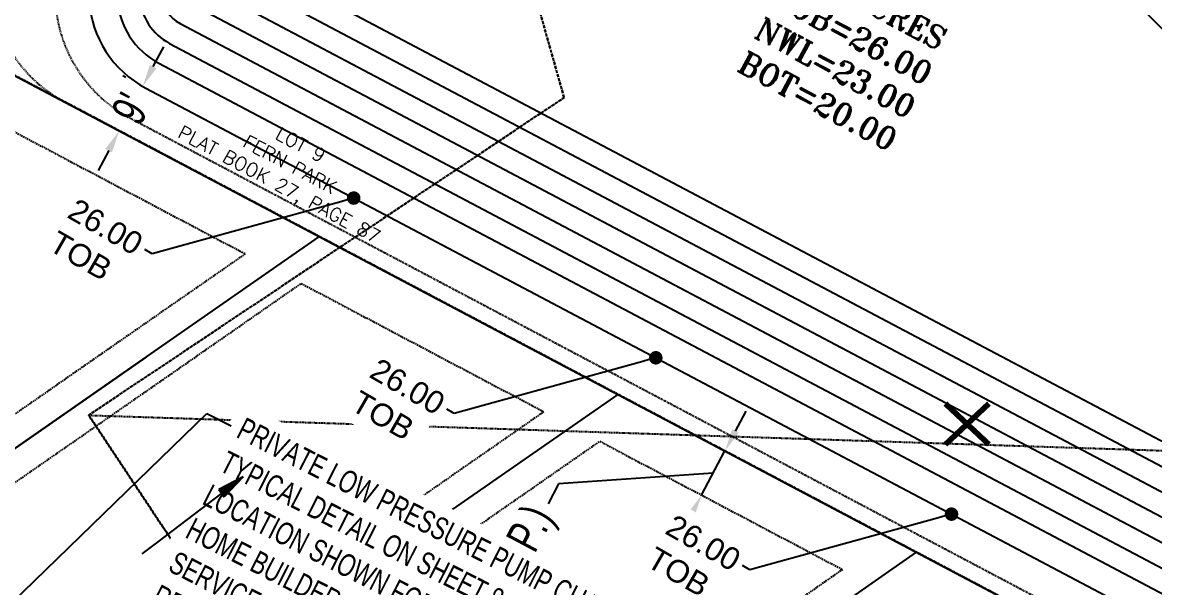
# Model space of a CAD drawing. Header units: feet. Extents: x 432364 to 434141, y 2201175 to 2201923.
# Drawn here: x 432855.3 to 433056.3, y 2201534.3 to 2201634.7 of the extents above; entities that cross this region are included whole.
import ezdxf
from ezdxf import colors
from ezdxf.entities.mleader import LeaderData, LeaderLine
from ezdxf.math import Vec2, Vec3

# ---------------------------------------------------------------- set-up
doc = ezdxf.new("R2010")
doc.units = ezdxf.units.FT
doc.header["$MEASUREMENT"] = 0
for name, pattern in [('DASHED', [0.75, 0.5, -0.25]), ('DASHED2', [0.375, 0.25, -0.125]), ('HIDDEN2', [0.1875, 0.125, -0.0625])]:
    doc.linetypes.add(name, pattern=pattern)
for name, color, linetype in [('BASE - SURVEY$0$SAVED OBJECTS', 8, 'Continuous'), ('PR-DIVIDES-PRE', 3, 'DASHED'), ('PR-DRAINAGE EASEMENT', 4, 'HIDDEN2'), ('PR-ELEV', 4, 'Continuous'), ('PR-GRADING-TXT', 131, 'Continuous'), ('PR-LOT', 2, 'Continuous'), ('PR-LOW MAINTENANCE ZONE', 7, 'HIDDEN2'), ('PR-POND', 5, 'Continuous'), ('PR-POND TOB', 3, 'Continuous'), ('PR-POND TXT', 4, 'Continuous'), ('PR-SAN-TEXT', 4, 'Continuous'), ('PR-SITE-TEXT', 4, 'Continuous'), ('PR-SITE-TXT', 131, 'Continuous'), ('SETBACK LINE', 6, 'DASHED2'), ('Tc PATH', 3, 'DASHED'), ('X-SURVEY', 7, 'Continuous'), ('X-TEXT', 4, 'Continuous')]:
    doc.layers.add(name, color=color, linetype=linetype)
doc.styles.add('ARIAL', font='arial.ttf')
doc.styles.add('AVA', font='arial.ttf', dxfattribs={"width": 0.7})
doc.styles.add('BASE - SURVEY$0$L80', font='simplex', dxfattribs={"height": 1.6})
doc.styles.add('FDOT', font='', dxfattribs={"height": 0.07})
doc.styles.add('L000', font='simplex.shx', dxfattribs={"width": 0.9})
doc.styles.add('ROMANT', font='ROMANT.shx', dxfattribs={"height": 10})
doc.styles.get('FDOT').set_extended_font_data('FDOT')
doc.dimstyles.new('AVA', dxfattribs={"dimtxt": 0.1, "dimasz": 0.1, "dimexe": 0.1, "dimexo": 0.1, "dimgap": 0.05, "dimtad": 0, "dimrnd": 0.5, "dimzin": 12, "dimdsep": 46, "dimtxsty": 'AVA', "dimcen": 0, "dimadec": 0, "dimazin": 0, "dimtfac": 1, "dimtofl": 0, "dimtmove": 0, "dimatfit": 3, "dimfxl": 1, "dimtolj": 1, "dimtzin": 0, "dimarcsym": 1})
doc.dimstyles.new('ETM-STD-Txt 0.08', dxfattribs={"dimscale": 40, "dimtxt": 0.08, "dimasz": 0.12, "dimexe": 0.01, "dimexo": 0.04, "dimgap": 0.04, "dimtad": 0, "dimdsep": 46, "dimtxsty": 'L000', "dimblk": 'ETM-DIMARW', "dimcen": 0, "dimazin": 0, "dimtfac": 1, "dimtofl": 0, "dimtmove": 0, "dimatfit": 3, "dimldrblk": 'ETM-DIMARW', "dimfxl": 1, "dimtolj": 1, "dimtzin": 0, "dimarcsym": 0})

# ---------------------------------------------------------------- blocks, each defined once
blk = doc.blocks.new('*D12')
at = {"layer": 'Defpoints', "color": 0, "transparency": 16777216}
for p in [(432980.01, 2201558.53), (432980.23, 2201558.42), (432976.07, 2201550.56)]:
    blk.add_point(p, dxfattribs=at)
at = {"layer": 'PR-SITE-TXT', "color": 0, "lineweight": -2, "transparency": 16777216}
for p, q in [((432981.88, 2201562.07), (432983.75, 2201565.6)), ((432976.69, 2201560.29), (432976.47, 2201560.4)), ((432975.85, 2201550.67), (432980.01, 2201558.53)), ((432977.93, 2201554.6), (432950.46, 2201552.68)), ((432950.46, 2201552.68), (432948.59, 2201549.14)), ((432972.53, 2201552.43), (432972.32, 2201552.55)), ((432973.98, 2201547.14), (432972.11, 2201543.6))]:
    blk.add_line(p, q, dxfattribs=at)
at = {"layer": 'PR-SITE-TXT', "color": 0, "transparency": 16777216}
for points in [[(432981.29, 2201562.38), (432982.47, 2201561.76), (432980.01, 2201558.53)], [(432973.39, 2201547.45), (432974.57, 2201546.83), (432975.85, 2201550.67)]]:
    blk.add_solid(points, dxfattribs=at)
at = {"layer": 'PR-SITE-TXT', "color": 0, "transparency": 16777216, "insert": (432930.75, 2201515.41), "char_height": 6, "attachment_point": 5, "rotation": 62.1153, "style": 'AVA'}
blk.add_mtext("\\A1;10' REAR SETBACK (TYP.)", dxfattribs=at)
blk = doc.blocks.new('BASE - SURVEY')
at = {"layer": 'BASE - SURVEY$0$SAVED OBJECTS', "linetype": 'Continuous', "lineweight": -3, "insert": (432905.21, 2201614.02), "char_height": 2.4, "width": 53.6892, "attachment_point": 2, "rotation": 331.7122, "style": 'BASE - SURVEY$0$L80'}
blk.add_mtext('LOT 9\\PFERN PARK\\PPLAT BOOK 27, PAGE 87', dxfattribs=at)
blk = doc.blocks.new('_Dot')
at = {"color": 0, "linetype": 'ByBlock', "lineweight": -2}
blk.add_line((-0.5, 0), (-1, 0), dxfattribs=at)
at = {"color": 0, "linetype": 'ByBlock', "const_width": 0.5}
blk.add_lwpolyline([(-0.25, 0, 1), (0.25, 0, 1)], format="xyb", close=True, dxfattribs=at)
blk = doc.blocks.new('ETM-DIMARW')
at = {"color": 0}
for p, q in [((-1.002, 0.17), (-1.002, -0.17)), ((-0.998, 0.17), (-0.998, -0.17)), ((-0.995, 0.168), (-0.995, -0.168)), ((-0.992, 0.168), (-0.992, -0.168)), ((-0.988, 0.167), (-0.988, -0.167)), ((-0.985, 0.167), (-0.985, -0.167)), ((-0.981, 0.166), (-0.981, -0.166)), ((-0.978, 0.166), (-0.978, -0.166)), ((-0.974, 0.165), (-0.974, -0.165)), ((-0.971, 0.164), (-0.971, -0.164)), ((-0.968, 0.164), (-0.968, -0.164)), ((-0.964, 0.163), (-0.964, -0.163)), ((-0.961, 0.163), (-0.961, -0.163)), ((-0.957, 0.162), (-0.957, -0.162)), ((-0.954, 0.161), (-0.954, -0.161)), ((-0.95, 0.161), (-0.95, -0.161)), ((-0.947, 0.16), (-0.947, -0.16)), ((-0.944, 0.16), (-0.944, -0.16)), ((-0.94, 0.159), (-0.94, -0.159)), ((-0.937, 0.159), (-0.937, -0.159)), ((-0.933, 0.158), (-0.933, -0.158)), ((-0.93, 0.157), (-0.93, -0.157)), ((-0.926, 0.157), (-0.926, -0.157)), ((-0.923, 0.156), (-0.923, -0.156)), ((-0.92, 0.156), (-0.92, -0.156)), ((-0.916, 0.155), (-0.916, -0.155)), ((-0.913, 0.154), (-0.913, -0.154)), ((-0.909, 0.154), (-0.909, -0.154)), ((-0.906, 0.153), (-0.906, -0.153)), ((-0.903, 0.153), (-0.903, -0.153)), ((-0.899, 0.152), (-0.899, -0.152)), ((-0.896, 0.152), (-0.896, -0.152)), ((-0.892, 0.151), (-0.892, -0.151)), ((-0.889, 0.15), (-0.889, -0.15)), ((-0.885, 0.15), (-0.885, -0.15)), ((-0.882, 0.149), (-0.882, -0.149)), ((-0.879, 0.149), (-0.879, -0.149)), ((-0.875, 0.148), (-0.875, -0.148)), ((-0.872, 0.148), (-0.872, -0.148)), ((-0.868, 0.147), (-0.868, -0.147)), ((-0.865, 0.146), (-0.865, -0.146)), ((-0.861, 0.146), (-0.861, -0.146)), ((-0.858, 0.145), (-0.858, -0.145)), ((-0.855, 0.145), (-0.855, -0.145)), ((-0.851, 0.144), (-0.851, -0.144)), ((-0.848, 0.143), (-0.848, -0.143)), ((-0.844, 0.143), (-0.844, -0.143)), ((-0.841, 0.142), (-0.841, -0.142)), ((-0.837, 0.142), (-0.837, -0.142)), ((-0.834, 0.141), (-0.834, -0.141)), ((-0.831, 0.141), (-0.831, -0.141)), ((-0.827, 0.14), (-0.827, -0.14)), ((-0.824, 0.139), (-0.824, -0.139)), ((-0.82, 0.139), (-0.82, -0.139)), ((-0.817, 0.138), (-0.817, -0.138)), ((-0.813, 0.138), (-0.813, -0.138)), ((-0.81, 0.137), (-0.81, -0.137)), ((-0.807, 0.137), (-0.807, -0.137)), ((-0.803, 0.136), (-0.803, -0.136)), ((-0.8, 0.135), (-0.8, -0.135)), ((-0.796, 0.135), (-0.796, -0.135)), ((-0.793, 0.134), (-0.793, -0.134)), ((-0.789, 0.134), (-0.789, -0.134)), ((-0.786, 0.133), (-0.786, -0.133)), ((-0.783, 0.132), (-0.783, -0.132)), ((-0.779, 0.132), (-0.779, -0.132)), ((-0.776, 0.131), (-0.776, -0.131)), ((-0.772, 0.131), (-0.772, -0.131)), ((-0.769, 0.13), (-0.769, -0.13)), ((-0.766, 0.13), (-0.766, -0.13)), ((-0.762, 0.129), (-0.762, -0.129)), ((-0.759, 0.128), (-0.759, -0.128)), ((-0.755, 0.128), (-0.755, -0.128)), ((-0.752, 0.127), (-0.752, -0.127)), ((-0.748, 0.127), (-0.748, -0.127)), ((-0.745, 0.126), (-0.745, -0.126)), ((-0.742, 0.126), (-0.742, -0.126)), ((-0.738, 0.125), (-0.738, -0.125)), ((-0.735, 0.124), (-0.735, -0.124)), ((-0.731, 0.124), (-0.731, -0.124)), ((-0.728, 0.123), (-0.728, -0.123)), ((-0.724, 0.123), (-0.724, -0.123)), ((-0.721, 0.122), (-0.721, -0.122)), ((-0.718, 0.121), (-0.718, -0.121)), ((-0.714, 0.121), (-0.714, -0.121)), ((-0.711, 0.12), (-0.711, -0.12)), ((-0.707, 0.12), (-0.707, -0.12)), ((-0.704, 0.119), (-0.704, -0.119)), ((-0.7, 0.119), (-0.7, -0.119)), ((-0.697, 0.118), (-0.697, -0.118)), ((-0.694, 0.117), (-0.694, -0.117)), ((-0.69, 0.117), (-0.69, -0.117)), ((-0.687, 0.116), (-0.687, -0.116)), ((-0.683, 0.116), (-0.683, -0.116)), ((-0.68, 0.115), (-0.68, -0.115)), ((-0.676, 0.114), (-0.676, -0.114)), ((-0.673, 0.114), (-0.673, -0.114)), ((-0.67, 0.113), (-0.67, -0.113)), ((-0.666, 0.113), (-0.666, -0.113)), ((-0.663, 0.112), (-0.663, -0.112)), ((-0.659, 0.112), (-0.659, -0.112)), ((-0.656, 0.111), (-0.656, -0.111)), ((-0.652, 0.11), (-0.652, -0.11)), ((-0.649, 0.11), (-0.649, -0.11)), ((-0.646, 0.109), (-0.646, -0.109)), ((-0.642, 0.109), (-0.642, -0.109)), ((-0.639, 0.108), (-0.639, -0.108)), ((-0.635, 0.108), (-0.635, -0.108)), ((-0.632, 0.107), (-0.632, -0.107)), ((-0.629, 0.106), (-0.629, -0.106)), ((-0.625, 0.106), (-0.625, -0.106)), ((-0.622, 0.105), (-0.622, -0.105)), ((-0.618, 0.105), (-0.618, -0.105)), ((-0.615, 0.104), (-0.615, -0.104)), ((-0.611, 0.103), (-0.611, -0.103)), ((-0.608, 0.103), (-0.608, -0.103)), ((-0.605, 0.102), (-0.605, -0.102)), ((-0.601, 0.102), (-0.601, -0.102)), ((-0.598, 0.101), (-0.598, -0.101)), ((-0.594, 0.101), (-0.594, -0.101)), ((-0.591, 0.1), (-0.591, -0.1)), ((-0.587, 0.099), (-0.587, -0.099)), ((-0.584, 0.099), (-0.584, -0.099)), ((-0.581, 0.098), (-0.581, -0.098)), ((-0.577, 0.098), (-0.577, -0.098)), ((-0.574, 0.097), (-0.574, -0.097)), ((-0.57, 0.097), (-0.57, -0.097)), ((-0.567, 0.096), (-0.567, -0.096)), ((-0.563, 0.095), (-0.563, -0.095)), ((-0.56, 0.095), (-0.56, -0.095)), ((-0.557, 0.094), (-0.557, -0.094)), ((-0.553, 0.094), (-0.553, -0.094)), ((-0.55, 0.093), (-0.55, -0.093)), ((-0.546, 0.092), (-0.546, -0.092)), ((-0.543, 0.092), (-0.543, -0.092)), ((-0.539, 0.091), (-0.539, -0.091)), ((-0.536, 0.091), (-0.536, -0.091)), ((-0.533, 0.09), (-0.533, -0.09)), ((-0.529, 0.09), (-0.529, -0.09)), ((-0.526, 0.089), (-0.526, -0.089)), ((-0.522, 0.088), (-0.522, -0.088)), ((-0.519, 0.088), (-0.519, -0.088)), ((-0.515, 0.087), (-0.515, -0.087)), ((-0.512, 0.087), (-0.512, -0.087)), ((-0.509, 0.086), (-0.509, -0.086)), ((-0.505, 0.086), (-0.505, -0.086)), ((-0.502, 0.085), (-0.502, -0.085)), ((-0.498, 0.084), (-0.498, -0.084)), ((-0.495, 0.084), (-0.495, -0.084)), ((-0.492, 0.083), (-0.492, -0.083)), ((-0.488, 0.083), (-0.488, -0.083)), ((-0.485, 0.082), (-0.485, -0.082)), ((-0.481, 0.081), (-0.481, -0.081)), ((-0.478, 0.081), (-0.478, -0.081)), ((-0.474, 0.08), (-0.474, -0.08)), ((-0.471, 0.08), (-0.471, -0.08)), ((-0.468, 0.079), (-0.468, -0.079)), ((-0.464, 0.079), (-0.464, -0.079)), ((-0.461, 0.078), (-0.461, -0.078)), ((-0.457, 0.077), (-0.457, -0.077)), ((-0.454, 0.077), (-0.454, -0.077)), ((-0.45, 0.076), (-0.45, -0.076)), ((-0.447, 0.076), (-0.447, -0.076)), ((-0.444, 0.075), (-0.444, -0.075)), ((-0.44, 0.074), (-0.44, -0.074)), ((-0.437, 0.074), (-0.437, -0.074)), ((-0.433, 0.073), (-0.433, -0.073)), ((-0.43, 0.073), (-0.43, -0.073)), ((-0.426, 0.072), (-0.426, -0.072)), ((-0.423, 0.072), (-0.423, -0.072)), ((-0.42, 0.071), (-0.42, -0.071)), ((-0.416, 0.07), (-0.416, -0.07)), ((-0.413, 0.07), (-0.413, -0.07)), ((-0.409, 0.069), (-0.409, -0.069)), ((-0.406, 0.069), (-0.406, -0.069)), ((-0.402, 0.068), (-0.402, -0.068)), ((-0.399, 0.068), (-0.399, -0.068)), ((-0.396, 0.067), (-0.396, -0.067)), ((-0.392, 0.066), (-0.392, -0.066)), ((-0.389, 0.066), (-0.389, -0.066)), ((-0.385, 0.065), (-0.385, -0.065)), ((-0.382, 0.065), (-0.382, -0.065)), ((-0.378, 0.064), (-0.378, -0.064)), ((-0.375, 0.063), (-0.375, -0.063)), ((-0.372, 0.063), (-0.372, -0.063)), ((-0.368, 0.062), (-0.368, -0.062)), ((-0.365, 0.062), (-0.365, -0.062)), ((-0.361, 0.061), (-0.361, -0.061)), ((-0.358, 0.061), (-0.358, -0.061)), ((-0.355, 0.06), (-0.355, -0.06)), ((-0.351, 0.059), (-0.351, -0.059)), ((-0.348, 0.059), (-0.348, -0.059)), ((-0.344, 0.058), (-0.344, -0.058)), ((-0.341, 0.058), (-0.341, -0.058)), ((-0.337, 0.057), (-0.337, -0.057)), ((-0.334, 0.057), (-0.334, -0.057)), ((-0.331, 0.056), (-0.331, -0.056)), ((-0.327, 0.055), (-0.327, -0.055)), ((-0.324, 0.055), (-0.324, -0.055)), ((-0.32, 0.054), (-0.32, -0.054)), ((-0.317, 0.054), (-0.317, -0.054)), ((-0.313, 0.053), (-0.313, -0.053)), ((-0.31, 0.052), (-0.31, -0.052)), ((-0.307, 0.052), (-0.307, -0.052)), ((-0.303, 0.051), (-0.303, -0.051)), ((-0.3, 0.051), (-0.3, -0.051)), ((-0.296, 0.05), (-0.296, -0.05)), ((-0.293, 0.05), (-0.293, -0.05)), ((-0.289, 0.049), (-0.289, -0.049)), ((-0.286, 0.048), (-0.286, -0.048)), ((-0.283, 0.048), (-0.283, -0.048)), ((-0.279, 0.047), (-0.279, -0.047)), ((-0.276, 0.047), (-0.276, -0.047)), ((-0.272, 0.046), (-0.272, -0.046)), ((-0.269, 0.046), (-0.269, -0.046)), ((-0.265, 0.045), (-0.265, -0.045)), ((-0.262, 0.044), (-0.262, -0.044)), ((-0.259, 0.044), (-0.259, -0.044)), ((-0.255, 0.043), (-0.255, -0.043)), ((-0.252, 0.043), (-0.252, -0.043)), ((-0.248, 0.042), (-0.248, -0.042)), ((-0.245, 0.041), (-0.245, -0.041)), ((-0.241, 0.041), (-0.241, -0.041)), ((-0.238, 0.04), (-0.238, -0.04)), ((-0.235, 0.04), (-0.235, -0.04)), ((-0.231, 0.039), (-0.231, -0.039)), ((-0.228, 0.039), (-0.228, -0.039)), ((-0.224, 0.038), (-0.224, -0.038)), ((-0.221, 0.037), (-0.221, -0.037)), ((-0.218, 0.037), (-0.218, -0.037)), ((-0.214, 0.036), (-0.214, -0.036)), ((-0.211, 0.036), (-0.211, -0.036)), ((-0.207, 0.035), (-0.207, -0.035)), ((-0.204, 0.034), (-0.204, -0.034)), ((-0.2, 0.034), (-0.2, -0.034)), ((-0.197, 0.033), (-0.197, -0.033)), ((-0.194, 0.033), (-0.194, -0.033)), ((-0.19, 0.032), (-0.19, -0.032)), ((-0.187, 0.032), (-0.187, -0.032)), ((-0.183, 0.031), (-0.183, -0.031)), ((-0.18, 0.03), (-0.18, -0.03)), ((-0.176, 0.03), (-0.176, -0.03)), ((-0.173, 0.029), (-0.173, -0.029)), ((-0.17, 0.029), (-0.17, -0.029)), ((-0.166, 0.028), (-0.166, -0.028)), ((-0.163, 0.028), (-0.163, -0.028)), ((-0.159, 0.027), (-0.159, -0.027)), ((-0.156, 0.026), (-0.156, -0.026)), ((-0.152, 0.026), (-0.152, -0.026)), ((-0.149, 0.025), (-0.149, -0.025)), ((-0.146, 0.025), (-0.146, -0.025)), ((-0.142, 0.024), (-0.142, -0.024)), ((-0.139, 0.023), (-0.139, -0.023)), ((-0.135, 0.023), (-0.135, -0.023)), ((-0.132, 0.022), (-0.132, -0.022)), ((-0.128, 0.022), (-0.128, -0.022)), ((-0.125, 0.021), (-0.125, -0.021)), ((-0.122, 0.021), (-0.122, -0.021)), ((-0.118, 0.02), (-0.118, -0.02)), ((-0.115, 0.019), (-0.115, -0.019)), ((-0.111, 0.019), (-0.111, -0.019)), ((-0.108, 0.018), (-0.108, -0.018)), ((-0.104, 0.018), (-0.104, -0.018)), ((-0.101, 0.017), (-0.101, -0.017)), ((-0.098, 0.017), (-0.098, -0.017)), ((-0.094, 0.016), (-0.094, -0.016)), ((-0.091, 0.015), (-0.091, -0.015)), ((-0.087, 0.015), (-0.087, -0.015)), ((-0.084, 0.014), (-0.084, -0.014)), ((-0.081, 0.014), (-0.081, -0.014)), ((-0.077, 0.013), (-0.077, -0.013)), ((-0.074, 0.012), (-0.074, -0.012)), ((-0.07, 0.012), (-0.07, -0.012)), ((-0.067, 0.011), (-0.067, -0.011)), ((-0.063, 0.011), (-0.063, -0.011)), ((-0.06, 0.01), (-0.06, -0.01)), ((-0.057, 0.01), (-0.057, -0.01)), ((-0.053, 0.009), (-0.053, -0.009)), ((-0.05, 0.008), (-0.05, -0.008)), ((-0.046, 0.008), (-0.046, -0.008)), ((-0.043, 0.007), (-0.043, -0.007)), ((-0.039, 0.007), (-0.039, -0.007)), ((-0.036, 0.006), (-0.036, -0.006)), ((-0.033, 0.006), (-0.033, -0.006)), ((-0.029, 0.005), (-0.029, -0.005)), ((-0.026, 0.004), (-0.026, -0.004)), ((-0.022, 0.004), (-0.022, -0.004)), ((-0.019, 0.003), (-0.019, -0.003)), ((-0.015, 0.003), (-0.015, -0.003)), ((-0.012, 0.002), (-0.012, -0.002)), ((-0.009, 0.001), (-0.009, -0.001)), ((-0.005, 0.001), (-0.005, -0.001)), ((-0.002, 0), (-0.002, 0))]:
    blk.add_line(p, q, dxfattribs=at)
for points in [[(0, 0), (-1.002, 0.17)], [(0, 0), (-1.002, -0.17)]]:
    blk.add_lwpolyline(points, dxfattribs=at)
blk = doc.blocks.new('*D155')
at = {"layer": 'Defpoints', "color": 0, "transparency": 16777216}
for p in [(432877.15, 2201623.02, 25.69), (432872.43, 2201615.46), (432872.99, 2201615.16)]:
    blk.add_point(p, dxfattribs=at)
at = {"layer": 'PR-SITE-TXT', "color": 0, "lineweight": -2, "transparency": 16777216}
for p, q in [((432878.45, 2201626.85), (432880.32, 2201630.39)), ((432873.61, 2201624.89), (432873.05, 2201625.19)), ((432869.45, 2201617.03), (432868.89, 2201617.33)), ((432870.55, 2201611.92), (432868.68, 2201608.39))]:
    blk.add_line(p, q, dxfattribs=at)
at = {"layer": 'PR-SITE-TXT', "color": 0, "transparency": 16777216}
for points in [[(432877.86, 2201627.16), (432879.04, 2201626.54), (432876.58, 2201623.31)], [(432869.97, 2201612.23), (432871.14, 2201611.61), (432872.43, 2201615.46)]]:
    blk.add_solid(points, dxfattribs=at)
at = {"layer": 'PR-SITE-TXT', "color": 0, "transparency": 16777216, "insert": (432874.5, 2201619.39), "char_height": 6, "attachment_point": 5, "rotation": 62.1153, "style": 'AVA'}
blk.add_mtext("\\A1;9'", dxfattribs=at)

msp = doc.modelspace()

# ---------------------------------------------------------------- linework, layer by layer
at = {"layer": 'PR-LOT', "linetype": 'HIDDEN2'}
msp.add_line((433244.117, 2201418.784), (432801.915, 2201652.767), dxfattribs=at)
at = {"layer": 'PR-LOT'}
for p, q in [((432877.242, 2201575.243), (432907.982, 2201596.644)), ((432743.445, 2201482.093), (432877.242, 2201575.243)), ((432877.242, 2201575.243), (432743.445, 2201482.093)), ((432930.275, 2201547.181), (432961.015, 2201568.583)), ((432796.478, 2201454.031), (432930.275, 2201547.181)), ((432930.275, 2201547.181), (432796.478, 2201454.031)), ((432983.309, 2201519.12), (433014.048, 2201540.521))]:
    msp.add_line(p, q, dxfattribs=at)
at = {"layer": 'SETBACK LINE'}
for p, q in [((432851.713, 2201616.361), (432894.803, 2201593.561)), ((432904.747, 2201588.3), (432947.836, 2201565.5))]:
    msp.add_line(p, q, dxfattribs=at)
at = {"layer": 'X-TEXT', "const_width": 1, "flags": 128}
for points in [[(433026.884, 2201566.942), (433019.161, 2201559.679)], [(433019.161, 2201566.942), (433026.884, 2201559.679)]]:
    msp.add_lwpolyline(points, dxfattribs=at)

# ---------------------------------------------------------------- dimensions: what is measured, and where the dimension line sits
at = {"layer": 'PR-SITE-TXT'}
dim = msp.add_linear_dim(base=(432872.425, 2201615.458), p1=(432877.147, 2201623.016, 25.69), p2=(432872.99, 2201615.16), angle=242.11528, dimstyle='AVA', override={"dimscale": 40, "dimtxt": 0.15, "dimpost": "'", "dimtix": 0, "dimtofl": 0, "dimtmove": 0, "dimatfit": 3}, dxfattribs=at)
dim.commit()
dim.dimension.update_dxf_attribs({"geometry": '*D155', "text_midpoint": (432874.504, 2201619.386), "dimtype": 161})

# ---------------------------------------------------------------- next in the draw order: leaders
at = {"layer": 'PR-SITE-TEXT'}
ml = msp.add_multileader_mtext('Standard', dxfattribs=at)
ml.set_content('{\\fArial|b0|i0|c0|p34;50%\\P IMPERVIOUS}', color=256, style='FDOT')
ml.set_leader_properties()
ml.build(insert=Vec2(0, 0))
ml.multileader.update_dxf_attribs({"leader_type": 2, "dogleg_length": 0.1, "arrow_head_size": 3})
ctx = ml.context
ctx.base_point, ctx.arrow_head_size, ctx.landing_gap_size, ctx.plane_origin, ctx.plane_x_axis, ctx.plane_y_axis = Vec3(432952.135, 2201486.832), 3, 0.281, Vec3(432857.912, 2201535.491), Vec3(0.8764748, -0.4814478), Vec3(0.4814478, 0.8764748)
ctx.text_align_type = 1
notes = []
notes.append((ctx, [(1, (1, 1, 0), (432951.642, 2201487.103), (0.8764748, -0.4814478), 0.563, [(0, [(432637.378, 2201538.216), (432788.299, 2201545.394)], 0, [])]), (0, (1, 1, 0), (432984.498, 2201469.055), (-0.8764748, 0.4814478), 0.015, [(1, [(433195.442, 2201406.873), (433092.414, 2201400.128)], 0, [])])]))
ctx.mtext.insert, ctx.mtext.text_direction, ctx.mtext.rotation, ctx.mtext.alignment, ctx.mtext.flow_direction = Vec3(432969.29, 2201479.73), Vec3(0.8764748, -0.4814478), 5.7808795, 2, 5
ctx.mtext.has_bg_fill, ctx.mtext.bg_color, ctx.mtext.bg_scale_factor, ctx.mtext.bg_transparency, ctx.mtext.use_window_bg_color = 1, -1027028792, 1.5, 0, 1
for ctx, leaders in notes:
    for number, flags, end, landing, length, lines in leaders:
        leader = LeaderData()
        leader.index, (leader.has_last_leader_line, leader.has_dogleg_vector, leader.attachment_direction) = number, flags
        leader.last_leader_point, leader.dogleg_vector, leader.dogleg_length = Vec3(end), Vec3(landing), length
        for number, points, colour, breaks in lines:
            line = LeaderLine()
            line.index, line.vertices, line.color, line.breaks = number, Vec3.list(points), colors.encode_raw_color(colour), breaks
            leader.lines.append(line)
        ctx.leaders.append(leader)

# ---------------------------------------------------------------- next in the draw order: linework, layer by layer
at = {"layer": 'PR-LOT'}
msp.add_lwpolyline([(432801.915, 2201652.767), (433244.117, 2201418.784), (433252.415, 2201412.492), (433447.351, 2201527.362), (433142.489, 2201890.73)], close=True, dxfattribs=at)
at = {"layer": 'SETBACK LINE'}
for p, q in [((432894.803, 2201593.561), (432756.939, 2201497.58)), ((432766.883, 2201492.318), (432904.747, 2201588.3)), ((432947.836, 2201565.5), (432809.972, 2201469.518)), ((432819.916, 2201464.256), (432957.78, 2201560.238)), ((432957.78, 2201560.238), (433000.869, 2201537.438)), ((433000.869, 2201537.438), (432863.006, 2201441.457))]:
    msp.add_line(p, q, dxfattribs=at)
at = {"layer": 'Tc PATH', "color": 7, "linetype": 'HIDDEN2'}
msp.add_line((432867, 2201564.879), (433417.268, 2201546.751), dxfattribs=at)

# ---------------------------------------------------------------- next in the draw order: dimensions: what is measured, and where the dimension line sits
at = {"layer": 'PR-SITE-TXT'}
dim = msp.add_linear_dim(base=(432980.01, 2201558.532), p1=(432976.069, 2201550.561), p2=(432980.226, 2201558.417), angle=62.11528, text="10' REAR SETBACK (TYP.)", dimstyle='AVA', override={"dimscale": 40, "dimtxt": 0.15, "dimpost": "'", "dimtmove": 1}, dxfattribs=at)
dim.commit()
dim.dimension.update_dxf_attribs({"geometry": '*D12', "text_midpoint": (432947.658, 2201547.375), "dimtype": 161})

# ---------------------------------------------------------------- next in the draw order: texts
at = {"layer": 'PR-POND TXT', "color": 4, "extrusion": (0.001324, -0.000924691, 0.999999), "insert": (433002.783, 2201632.486, 0.002), "char_height": 4, "width": 45.49341, "attachment_point": 5, "text_direction": (0.881732, -0.471749, -0.001604), "style": 'ROMANT', "bg_fill": 3, "box_fill_scale": 1.5, "bg_fill_color": 256, "bg_fill_transparency": 0}
msp.add_mtext('SMF\\P.86 ACRES\\PTOB=26.00\\PNWL=23.00\\PBOT=20.00', dxfattribs=at)

# ---------------------------------------------------------------- next in the draw order: linework, layer by layer
at = {"layer": 'PR-DIVIDES-PRE', "elevation": -4.805}
for points in [[(433129.255, 2201351.373), (433035.395, 2201494.608), (432891.484, 2201527.935), (432867, 2201564.879), (432951.434, 2201621.339), (432926.228, 2201710.761), (432914.663, 2201731.264), (433142.969, 2201890.354), (433447.351, 2201527.362), (433252.415, 2201412.492), (433244.207, 2201418.474)], [(433129.255, 2201351.373), (433063.722, 2201312.621), (432637.471, 2201538.369), (432914.663, 2201731.264), (432926.228, 2201710.761), (432951.434, 2201621.339), (432867, 2201564.879), (432891.484, 2201527.935), (433035.395, 2201494.608)]]:
    msp.add_lwpolyline(points, close=True, dxfattribs=at)

# ---------------------------------------------------------------- next in the draw order: leaders
at = {"layer": 'PR-SAN-TEXT'}
ml = msp.add_multileader_mtext('Standard', dxfattribs=at)
ml.set_content('PRIVATE LOW PRESSURE PUMP CHAMBER. SEE TYPICAL DETAIL ON SHEET 8. (TYP)\\PLOCATION SHOWN FOR REFERENCE ONLY. HOME BUILDER TO LOCATE STATION AND SERVICE LATERAL (AT PROPERTY LINE ) AS REQUIRED ON BUILDING LOT (TYP)', color=4, style='AVA')
ml.set_leader_properties(color=256, linetype='ByLayer', lineweight=-1)
ml.set_arrow_properties(name='DOT')
ml.build(insert=Vec2(0, 0))
ml.multileader.update_dxf_attribs({"dogleg_length": 1.5, "arrow_head_size": 2.4})
ctx = ml.context
ctx.base_point, ctx.arrow_head_size, ctx.landing_gap_size, ctx.plane_origin, ctx.plane_x_axis, ctx.plane_y_axis = Vec3(432892.308, 2201563), 2.4, 1.5, Vec3(432807.595, 2201478.506), Vec3(0.8910065, -0.4539905), Vec3(0.4539905, 0.8910065)
notes = []
notes.append((ctx, [(1, (1, 1, 0), (432887.989, 2201565.201), (0.8910065, -0.4539905), 4.847, [(0, [(432805.514, 2201485.264)], 0, [])])]))
ctx.mtext.insert, ctx.mtext.text_direction, ctx.mtext.rotation, ctx.mtext.width, ctx.mtext.defined_height, ctx.mtext.flow_direction = Vec3(432894.82, 2201564.625), Vec3(0.8910065, -0.4539905), 5.8119464, 93.03706, 134.379, 5
ctx.mtext.has_bg_fill, ctx.mtext.bg_color, ctx.mtext.bg_scale_factor, ctx.mtext.bg_transparency, ctx.mtext.use_window_bg_color = 1, -1027028792, 1.5, 0, 1
for ctx, leaders in notes:
    for number, flags, end, landing, length, lines in leaders:
        leader = LeaderData()
        leader.index, (leader.has_last_leader_line, leader.has_dogleg_vector, leader.attachment_direction) = number, flags
        leader.last_leader_point, leader.dogleg_vector, leader.dogleg_length = Vec3(end), Vec3(landing), length
        for number, points, colour, breaks in lines:
            line = LeaderLine()
            line.index, line.vertices, line.color, line.breaks = number, Vec3.list(points), colors.encode_raw_color(colour), breaks
            leader.lines.append(line)
        ctx.leaders.append(leader)

# ---------------------------------------------------------------- next in the draw order: linework, layer by layer
at = {"layer": 'PR-LOW MAINTENANCE ZONE', "elevation": 25.69}
msp.add_lwpolyline([(433251.783, 2201431.424), (433258.397, 2201435.308, 0.4884433), (433263.547, 2201474.406), (433010.122, 2201731.743, 0.3660963), (432977.973, 2201734.682), (432871.697, 2201660.291, 0.5607385), (432874.34, 2201617.713), (433227.429, 2201430.883, 0.2600816)], format="xyb", close=True, dxfattribs=at)
at = {"layer": 'PR-POND', "elevation": 25.69}
for points in [[(433244.186, 2201444.357), (433250.799, 2201448.242, 0.4884433), (433252.86, 2201463.881), (432999.435, 2201721.218, 0.3660963), (432986.575, 2201722.394), (432880.298, 2201648.002, 0.5607385), (432881.356, 2201630.971), (433234.444, 2201444.141, 0.2600816)], [(433242.16, 2201447.806), (433248.774, 2201451.691, 0.4884433), (433250.01, 2201461.074), (432996.585, 2201718.411, 0.3660963), (432988.869, 2201719.117), (432882.592, 2201644.725, 0.5607385), (432883.227, 2201634.507), (433236.315, 2201447.676, 0.2600816)], [(433240.134, 2201451.255), (433246.748, 2201455.14, 0.4884433), (433247.16, 2201458.268), (432993.734, 2201715.605, 0.3660963), (432991.163, 2201715.84), (432884.886, 2201641.448, 0.5607385), (432885.097, 2201638.042), (433238.186, 2201451.212, 0.2600816)]]:
    msp.add_lwpolyline(points, format="xyb", close=True, dxfattribs=at)
for points in [[(433239.07, 2201455.269), (433242.509, 2201457.289), (432992.071, 2201711.593), (432889.86, 2201640.048)], [(433229.376, 2201464.924), (432991.594, 2201706.377), (432897.514, 2201640.523)], [(433208.348, 2201480.577), (432991.117, 2201701.16), (432905.169, 2201640.998)]]:
    msp.add_lwpolyline(points, close=True, dxfattribs=at)
at = {"layer": 'PR-POND TOB', "elevation": 25.69}
for points in [[(433248.744, 2201436.597), (433255.358, 2201440.482, 0.4884433), (433259.272, 2201470.196), (433005.847, 2201727.533, 0.3660963), (432981.414, 2201729.767), (432875.137, 2201655.376, 0.5607385), (432877.147, 2201623.016), (433230.235, 2201436.186, 0.2600816)], [(433246.212, 2201440.908), (433252.825, 2201444.793, 0.4884433), (433255.71, 2201466.688), (433002.285, 2201724.025, 0.3660963), (432984.281, 2201725.671), (432878.005, 2201651.279, 0.5607385), (432879.485, 2201627.436), (433232.574, 2201440.605, 0.2600816)]]:
    msp.add_lwpolyline(points, format="xyb", close=True, dxfattribs=at)

# ---------------------------------------------------------------- next in the draw order: leaders
at = {"layer": 'PR-ELEV', "color": 4, "linetype": 'Continuous', "lineweight": -3}
msp.add_leader([(432894.412, 2201553.937, 67.761), (432879.275, 2201542.398, 67.761), (432876.417, 2201540.219, 67.761)], dimstyle='ETM-STD-Txt 0.08', override={"dimscale": 40, "dimasz": 0.12, "dimclrd": 256, "dimlwd": -1}, dxfattribs=at)

# ---------------------------------------------------------------- next in the draw order: leaders
at = {"layer": 'PR-GRADING-TXT'}
ml = msp.add_multileader_mtext('Standard', dxfattribs=at)
ml.set_content('26.00\\PTOB', color=4, style='ARIAL')
ml.set_leader_properties(color=256, linetype='ByLayer', lineweight=-1)
ml.set_arrow_properties(name='DOT')
ml.build(insert=Vec2(0, 0))
ml.multileader.update_dxf_attribs({"dogleg_length": 0.05, "arrow_head_size": 2.4})
ctx = ml.context
ctx.base_point, ctx.arrow_head_size, ctx.landing_gap_size, ctx.plane_origin, ctx.plane_x_axis, ctx.plane_y_axis = Vec3(432862.631, 2201602.606, 25.69), 2.4, 1.5, Vec3(432676.92, 2201537.107, 25.69), Vec3(0.8660254, -0.5), Vec3(0.5, 0.8660254)
notes = []
notes.append((ctx, [(1, (1, 1, 0), (432878.265, 2201593.58, 25.69), (-0.8660254, 0.5), 1.5, [(0, [(432914.072, 2201603.477, 25.69)], 0, [])])]))
ctx.mtext.insert, ctx.mtext.text_direction, ctx.mtext.rotation, ctx.mtext.width = Vec3(432864.947, 2201603.617, 25.69), Vec3(0.8660254, -0.5), 5.7595865, 11.87517
ctx.mtext.has_bg_fill, ctx.mtext.bg_color, ctx.mtext.bg_scale_factor, ctx.mtext.bg_transparency, ctx.mtext.use_window_bg_color = 1, -1027028792, 1.5, 0, 1
ml = msp.add_multileader_mtext('Standard', dxfattribs=at)
ml.set_content('26.00\\PTOB', color=4, style='ARIAL')
ml.set_leader_properties(color=256, linetype='ByLayer', lineweight=-1)
ml.set_arrow_properties(name='DOT')
ml.build(insert=Vec2(0, 0))
ml.multileader.update_dxf_attribs({"dogleg_length": 0.05, "arrow_head_size": 2.4})
ctx = ml.context
ctx.base_point, ctx.arrow_head_size, ctx.landing_gap_size, ctx.plane_origin, ctx.plane_x_axis, ctx.plane_y_axis = Vec3(432916.285, 2201574.216, 25.69), 2.4, 1.5, Vec3(432730.575, 2201508.716, 25.69), Vec3(0.8660254, -0.5), Vec3(0.5, 0.8660254)
notes.append((ctx, [(1, (1, 1, 0), (432931.919, 2201565.189, 25.69), (-0.8660254, 0.5), 1.5, [(0, [(432967.727, 2201575.087, 25.69)], 0, [])])]))
ctx.mtext.insert, ctx.mtext.text_direction, ctx.mtext.rotation, ctx.mtext.width = Vec3(432918.601, 2201575.227, 25.69), Vec3(0.8660254, -0.5), 5.7595865, 11.87517
ctx.mtext.has_bg_fill, ctx.mtext.bg_color, ctx.mtext.bg_scale_factor, ctx.mtext.bg_transparency, ctx.mtext.use_window_bg_color = 1, -1027028792, 1.5, 0, 1
ml = msp.add_multileader_mtext('Standard', dxfattribs=at)
ml.set_content('26.00\\PTOB', color=4, style='ARIAL')
ml.set_leader_properties(color=256, linetype='ByLayer', lineweight=-1)
ml.set_arrow_properties(name='DOT')
ml.build(insert=Vec2(0, 0))
ml.multileader.update_dxf_attribs({"dogleg_length": 0.05, "arrow_head_size": 2.4})
ctx = ml.context
ctx.base_point, ctx.arrow_head_size, ctx.landing_gap_size, ctx.plane_origin, ctx.plane_x_axis, ctx.plane_y_axis = Vec3(432968.809, 2201546.424, 25.69), 2.4, 1.5, Vec3(432783.098, 2201480.924, 25.69), Vec3(0.8660254, -0.5), Vec3(0.5, 0.8660254)
notes.append((ctx, [(1, (1, 1, 0), (432984.443, 2201537.397, 25.69), (-0.8660254, 0.5), 1.5, [(0, [(433020.251, 2201547.295, 25.69)], 0, [])])]))
ctx.mtext.insert, ctx.mtext.text_direction, ctx.mtext.rotation, ctx.mtext.width = Vec3(432971.125, 2201547.435, 25.69), Vec3(0.8660254, -0.5), 5.7595865, 11.87517
ctx.mtext.has_bg_fill, ctx.mtext.bg_color, ctx.mtext.bg_scale_factor, ctx.mtext.bg_transparency, ctx.mtext.use_window_bg_color = 1, -1027028792, 1.5, 0, 1
for ctx, leaders in notes:
    for number, flags, end, landing, length, lines in leaders:
        leader = LeaderData()
        leader.index, (leader.has_last_leader_line, leader.has_dogleg_vector, leader.attachment_direction) = number, flags
        leader.last_leader_point, leader.dogleg_vector, leader.dogleg_length = Vec3(end), Vec3(landing), length
        for number, points, colour, breaks in lines:
            line = LeaderLine()
            line.index, line.vertices, line.color, line.breaks = number, Vec3.list(points), colors.encode_raw_color(colour), breaks
            leader.lines.append(line)
        ctx.leaders.append(leader)

# ---------------------------------------------------------------- next in the draw order: linework, layer by layer
at = {"layer": 'PR-DRAINAGE EASEMENT'}
msp.add_lwpolyline([(433255.375, 2201495.531), (433016.535, 2201738.058, 0.3660963), (432972.812, 2201742.055), (432860.1, 2201663.159, 0.5607385), (432862.744, 2201620.581), (433244.117, 2201418.784), (433252.415, 2201412.492), (433404.714, 2201502.237), (433395.212, 2201513.561), (433354.511, 2201493.08), (433310.702, 2201487.155), (433296.567, 2201509.109)], format="xyb", close=True, dxfattribs=at)

# ---------------------------------------------------------------- next in the draw order: block references
at = {"layer": 'X-SURVEY'}
msp.add_blockref('BASE - SURVEY', (0, 0), dxfattribs=at)

doc.saveas('drawing.dxf')
